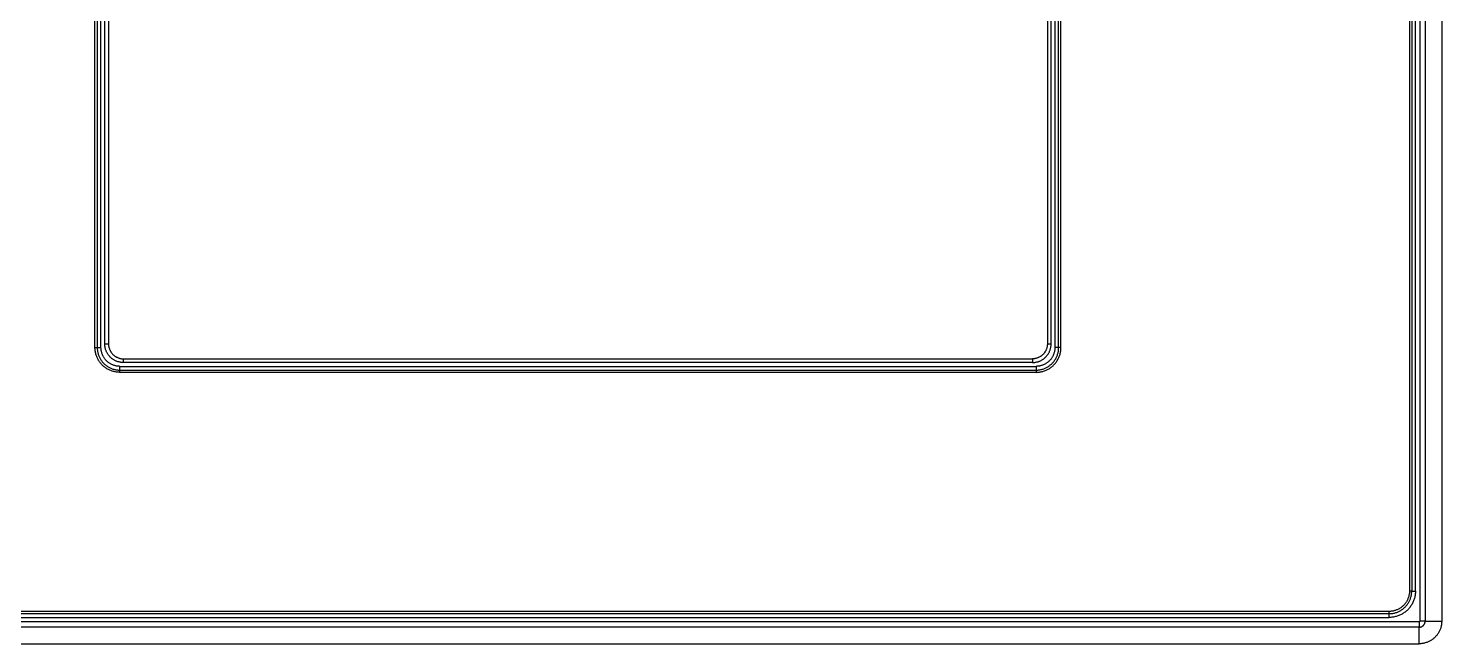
# Model space of a CAD drawing. Header units: millimetres. Extents: x 3033 to 5773, y 123 to 1487.
# Drawn here: x 3422.7 to 3610.8, y 474.6 to 556.5 of the extents above; entities that cross this region are included whole.
import ezdxf

# ---------------------------------------------------------------- set-up
doc = ezdxf.new("R2010")
doc.units = ezdxf.units.MM
doc.header["$MEASUREMENT"] = 0
doc.layers.add('LAYER 10', color=2, linetype='Continuous')

msp = doc.modelspace()

# ---------------------------------------------------------------- linework, layer by layer
at = {"layer": 'LAYER 10'}
for p, q in [((3607.93, 846.59), (3607.93, 477.59)), ((3608.63, 846.59), (3608.63, 477.59)), ((3610.84, 846.59), (3610.84, 477.59)), ((3606.54, 842.59), (3606.54, 481.59)), ((3606.84, 842.59), (3606.84, 481.59)), ((3607.34, 481.59), (3607.34, 842.59)), ((3431.54, 514.01), (3431.54, 653.01)), ((3431.84, 653.01), (3431.84, 514.01)), ((3432.34, 514.01), (3432.34, 653.01)), ((3559.34, 653.01), (3559.34, 514.01)), ((3559.84, 514.01), (3559.84, 653.01)), ((3560.14, 514.01), (3560.14, 653.01)), ((3432.84, 514.51), (3432.84, 652.51)), ((3433.34, 652.51), (3433.34, 514.51)), ((3558.34, 652.51), (3558.34, 514.51)), ((3558.84, 514.51), (3558.84, 652.51)), ((3431.54, 513.9), (3431.54, 514.01)), ((3431.54, 514.01), (3431.84, 514.01)), ((3431.55, 513.79), (3431.54, 513.9)), ((3431.56, 513.68), (3431.55, 513.79)), ((3431.84, 514.01), (3431.84, 513.91)), ((3431.84, 514.01), (3432.34, 514.01)), ((3431.84, 513.91), (3431.85, 513.81)), ((3431.85, 513.81), (3431.86, 513.71)), ((3432.34, 513.93), (3432.34, 514.01)), ((3432.35, 513.84), (3432.34, 513.93)), ((3432.35, 513.76), (3432.35, 513.84)), ((3432.36, 513.67), (3432.35, 513.76)), ((3432.84, 514.43), (3432.84, 514.51)), ((3432.84, 514.51), (3433.34, 514.51)), ((3432.85, 514.34), (3432.84, 514.43)), ((3432.85, 514.26), (3432.85, 514.34)), ((3432.86, 514.17), (3432.85, 514.26)), ((3432.88, 514.09), (3432.86, 514.17)), ((3432.89, 514.01), (3432.88, 514.09)), ((3432.91, 513.92), (3432.89, 514.01)), ((3432.93, 513.84), (3432.91, 513.92)), ((3432.96, 513.76), (3432.93, 513.84)), ((3432.99, 513.68), (3432.96, 513.76)), ((3433.34, 514.51), (3433.34, 514.45)), ((3433.34, 514.45), (3433.35, 514.38)), ((3433.35, 514.38), (3433.35, 514.31)), ((3433.35, 514.31), (3433.36, 514.24)), ((3433.36, 514.24), (3433.37, 514.17)), ((3433.37, 514.17), (3433.38, 514.11)), ((3433.38, 514.11), (3433.4, 514.04)), ((3433.4, 514.04), (3433.42, 513.97)), ((3433.42, 513.97), (3433.43, 513.91)), ((3433.43, 513.91), (3433.46, 513.84)), ((3433.46, 513.84), (3433.48, 513.78)), ((3433.48, 513.78), (3433.51, 513.72)), ((3558.2, 513.78), (3558.18, 513.72)), ((3558.23, 513.84), (3558.2, 513.78)), ((3558.25, 513.91), (3558.23, 513.84)), ((3558.27, 513.97), (3558.25, 513.91)), ((3558.28, 514.04), (3558.27, 513.97)), ((3558.3, 514.11), (3558.28, 514.04)), ((3558.31, 514.17), (3558.3, 514.11)), ((3558.32, 514.24), (3558.31, 514.17)), ((3558.33, 514.31), (3558.32, 514.24)), ((3558.34, 514.38), (3558.33, 514.31)), ((3558.34, 514.51), (3558.84, 514.51)), ((3558.34, 514.51), (3558.34, 514.45)), ((3558.34, 514.45), (3558.34, 514.38)), ((3558.7, 513.68), (3558.72, 513.76)), ((3558.72, 513.76), (3558.75, 513.84)), ((3558.75, 513.84), (3558.77, 513.92)), ((3558.77, 513.92), (3558.79, 514.01)), ((3558.79, 514.01), (3558.8, 514.09)), ((3558.8, 514.09), (3558.82, 514.17)), ((3558.82, 514.17), (3558.83, 514.26)), ((3558.83, 514.26), (3558.84, 514.34)), ((3558.84, 514.43), (3558.84, 514.51)), ((3558.84, 514.34), (3558.84, 514.43)), ((3559.33, 513.76), (3559.32, 513.67)), ((3559.34, 513.84), (3559.33, 513.76)), ((3559.34, 514.01), (3559.34, 513.93)), ((3559.84, 514.01), (3559.34, 514.01)), ((3559.34, 513.93), (3559.34, 513.84)), ((3559.83, 513.81), (3559.84, 513.91)), ((3559.83, 513.71), (3559.83, 513.81)), ((3559.84, 513.91), (3559.84, 514.01)), ((3560.14, 514.01), (3559.84, 514.01)), ((3560.12, 513.68), (3560.13, 513.79)), ((3560.13, 513.79), (3560.14, 513.9)), ((3560.14, 513.9), (3560.14, 514.01)), ((3431.57, 513.56), (3431.56, 513.68)), ((3431.59, 513.45), (3431.57, 513.56)), ((3431.61, 513.34), (3431.59, 513.45)), ((3431.64, 513.23), (3431.61, 513.34)), ((3431.66, 513.12), (3431.64, 513.23)), ((3431.7, 513.02), (3431.66, 513.12)), ((3431.73, 512.91), (3431.7, 513.02)), ((3431.77, 512.8), (3431.73, 512.91)), ((3431.81, 512.7), (3431.77, 512.8)), ((3431.86, 512.6), (3431.81, 512.7)), ((3431.86, 513.71), (3431.87, 513.61)), ((3431.91, 512.5), (3431.86, 512.6)), ((3431.87, 513.61), (3431.88, 513.5)), ((3431.88, 513.5), (3431.9, 513.4)), ((3431.9, 513.4), (3431.93, 513.3)), ((3431.96, 512.4), (3431.91, 512.5)), ((3431.93, 513.3), (3431.95, 513.2)), ((3431.95, 513.2), (3431.98, 513.11)), ((3432.02, 512.3), (3431.96, 512.4)), ((3431.98, 513.11), (3432.01, 513.01)), ((3432.01, 513.01), (3432.05, 512.91)), ((3432.08, 512.2), (3432.02, 512.3)), ((3432.05, 512.91), (3432.09, 512.82)), ((3432.15, 512.11), (3432.08, 512.2)), ((3432.09, 512.82), (3432.13, 512.73)), ((3432.13, 512.73), (3432.18, 512.63)), ((3432.21, 512.02), (3432.15, 512.11)), ((3432.18, 512.63), (3432.23, 512.54)), ((3432.28, 511.93), (3432.21, 512.02)), ((3432.23, 512.54), (3432.28, 512.46)), ((3432.28, 512.46), (3432.33, 512.37)), ((3432.35, 511.85), (3432.28, 511.93)), ((3432.33, 512.37), (3432.39, 512.28)), ((3432.38, 513.59), (3432.36, 513.67)), ((3432.39, 513.51), (3432.38, 513.59)), ((3432.41, 513.42), (3432.39, 513.51)), ((3432.39, 512.28), (3432.45, 512.2)), ((3432.43, 513.34), (3432.41, 513.42)), ((3432.46, 513.26), (3432.43, 513.34)), ((3432.45, 512.2), (3432.51, 512.12)), ((3432.49, 513.18), (3432.46, 513.26)), ((3432.52, 513.1), (3432.49, 513.18)), ((3432.51, 512.12), (3432.58, 512.04)), ((3432.55, 513.02), (3432.52, 513.1)), ((3432.58, 512.94), (3432.55, 513.02)), ((3432.62, 512.86), (3432.58, 512.94)), ((3432.58, 512.04), (3432.65, 511.97)), ((3432.66, 512.79), (3432.62, 512.86)), ((3432.65, 511.97), (3432.72, 511.89)), ((3432.71, 512.72), (3432.66, 512.79)), ((3432.75, 512.64), (3432.71, 512.72)), ((3432.72, 511.89), (3432.79, 511.82)), ((3432.8, 512.57), (3432.75, 512.64)), ((3432.85, 512.5), (3432.8, 512.57)), ((3432.9, 512.44), (3432.85, 512.5)), ((3432.96, 512.37), (3432.9, 512.44)), ((3433.01, 512.31), (3432.96, 512.37)), ((3433.02, 513.6), (3432.99, 513.68)), ((3433.07, 512.25), (3433.01, 512.31)), ((3433.05, 513.52), (3433.02, 513.6)), ((3433.08, 513.44), (3433.05, 513.52)), ((3433.13, 512.19), (3433.07, 512.25)), ((3433.12, 513.36), (3433.08, 513.44)), ((3433.16, 513.29), (3433.12, 513.36)), ((3433.2, 512.13), (3433.13, 512.19)), ((3433.21, 513.22), (3433.16, 513.29)), ((3433.26, 512.07), (3433.2, 512.13)), ((3433.25, 513.14), (3433.21, 513.22)), ((3433.3, 513.07), (3433.25, 513.14)), ((3433.33, 512.02), (3433.26, 512.07)), ((3433.35, 513), (3433.3, 513.07)), ((3433.4, 511.97), (3433.33, 512.02)), ((3433.4, 512.94), (3433.35, 513)), ((3433.46, 512.87), (3433.4, 512.94)), ((3433.47, 511.92), (3433.4, 511.97)), ((3433.51, 512.81), (3433.46, 512.87)), ((3433.54, 511.88), (3433.47, 511.92)), ((3433.51, 513.72), (3433.54, 513.66)), ((3433.57, 512.75), (3433.51, 512.81)), ((3433.54, 513.66), (3433.57, 513.59)), ((3433.62, 511.83), (3433.54, 511.88)), ((3433.57, 513.59), (3433.6, 513.53)), ((3433.63, 512.69), (3433.57, 512.75)), ((3433.6, 513.53), (3433.63, 513.47)), ((3433.63, 513.47), (3433.67, 513.42)), ((3433.7, 512.63), (3433.63, 512.69)), ((3433.67, 513.42), (3433.71, 513.36)), ((3433.76, 512.57), (3433.7, 512.63)), ((3433.71, 513.36), (3433.75, 513.31)), ((3433.75, 513.31), (3433.79, 513.25)), ((3433.83, 512.52), (3433.76, 512.57)), ((3433.79, 513.25), (3433.83, 513.2)), ((3433.83, 513.2), (3433.88, 513.15)), ((3433.9, 512.47), (3433.83, 512.52)), ((3433.88, 513.15), (3433.93, 513.1)), ((3433.97, 512.42), (3433.9, 512.47)), ((3433.93, 513.1), (3433.98, 513.05)), ((3434.04, 512.38), (3433.97, 512.42)), ((3433.98, 513.05), (3434.03, 513.01)), ((3434.03, 513.01), (3434.08, 512.96)), ((3434.12, 512.33), (3434.04, 512.38)), ((3434.08, 512.96), (3434.13, 512.92)), ((3434.19, 512.29), (3434.12, 512.33)), ((3434.13, 512.92), (3434.19, 512.88)), ((3434.19, 512.88), (3434.24, 512.84)), ((3434.27, 512.26), (3434.19, 512.29)), ((3434.24, 512.84), (3434.3, 512.81)), ((3434.35, 512.22), (3434.27, 512.26)), ((3434.3, 512.81), (3434.36, 512.77)), ((3434.42, 512.19), (3434.35, 512.22)), ((3434.36, 512.77), (3434.42, 512.74)), ((3434.42, 512.74), (3434.48, 512.71)), ((3434.5, 512.16), (3434.42, 512.19)), ((3434.48, 512.71), (3434.54, 512.68)), ((3434.58, 512.13), (3434.5, 512.16)), ((3434.54, 512.68), (3434.61, 512.65)), ((3434.67, 512.11), (3434.58, 512.13)), ((3434.61, 512.65), (3434.67, 512.63)), ((3434.67, 512.63), (3434.74, 512.61)), ((3434.75, 512.09), (3434.67, 512.11)), ((3434.74, 512.61), (3434.8, 512.59)), ((3434.83, 512.07), (3434.75, 512.09)), ((3434.8, 512.59), (3434.87, 512.57)), ((3434.92, 512.05), (3434.83, 512.07)), ((3434.87, 512.57), (3434.93, 512.56)), ((3435, 512.04), (3434.92, 512.05)), ((3434.93, 512.56), (3435, 512.54)), ((3435, 512.54), (3435.07, 512.53)), ((3435.09, 512.03), (3435, 512.04)), ((3435.07, 512.53), (3435.14, 512.52)), ((3435.17, 512.02), (3435.09, 512.03)), ((3435.14, 512.52), (3435.2, 512.52)), ((3435.26, 512.02), (3435.17, 512.02)), ((3435.2, 512.52), (3435.27, 512.52)), ((3435.34, 512.01), (3435.26, 512.02)), ((3435.27, 512.52), (3435.34, 512.51)), ((3435.34, 512.51), (3556.34, 512.51)), ((3435.34, 512.01), (3435.34, 512.51)), ((3556.34, 512.01), (3435.34, 512.01)), ((3556.41, 512.52), (3556.34, 512.51)), ((3556.34, 512.51), (3556.34, 512.01)), ((3556.34, 512.01), (3556.43, 512.02)), ((3556.48, 512.52), (3556.41, 512.52)), ((3556.43, 512.02), (3556.51, 512.02)), ((3556.55, 512.52), (3556.48, 512.52)), ((3556.51, 512.02), (3556.6, 512.03)), ((3556.61, 512.53), (3556.55, 512.52)), ((3556.6, 512.03), (3556.68, 512.04)), ((3556.68, 512.54), (3556.61, 512.53)), ((3556.75, 512.56), (3556.68, 512.54)), ((3556.68, 512.04), (3556.77, 512.05)), ((3556.81, 512.57), (3556.75, 512.56)), ((3556.77, 512.05), (3556.85, 512.07)), ((3556.88, 512.59), (3556.81, 512.57)), ((3556.85, 512.07), (3556.93, 512.09)), ((3556.95, 512.61), (3556.88, 512.59)), ((3556.93, 512.09), (3557.02, 512.11)), ((3557.01, 512.63), (3556.95, 512.61)), ((3557.07, 512.65), (3557.01, 512.63)), ((3557.02, 512.11), (3557.1, 512.13)), ((3557.14, 512.68), (3557.07, 512.65)), ((3557.1, 512.13), (3557.18, 512.16)), ((3557.2, 512.71), (3557.14, 512.68)), ((3557.18, 512.16), (3557.26, 512.19)), ((3557.26, 512.74), (3557.2, 512.71)), ((3557.32, 512.77), (3557.26, 512.74)), ((3557.26, 512.19), (3557.34, 512.22)), ((3557.38, 512.81), (3557.32, 512.77)), ((3557.34, 512.22), (3557.41, 512.26)), ((3557.44, 512.84), (3557.38, 512.81)), ((3557.41, 512.26), (3557.49, 512.29)), ((3557.49, 512.88), (3557.44, 512.84)), ((3557.55, 512.92), (3557.49, 512.88)), ((3557.49, 512.29), (3557.57, 512.33)), ((3557.6, 512.96), (3557.55, 512.92)), ((3557.57, 512.33), (3557.64, 512.38)), ((3557.66, 513.01), (3557.6, 512.96)), ((3557.64, 512.38), (3557.71, 512.42)), ((3557.71, 513.05), (3557.66, 513.01)), ((3557.76, 513.1), (3557.71, 513.05)), ((3557.71, 512.42), (3557.78, 512.47)), ((3557.8, 513.15), (3557.76, 513.1)), ((3557.78, 512.47), (3557.85, 512.52)), ((3557.85, 513.2), (3557.8, 513.15)), ((3557.89, 513.25), (3557.85, 513.2)), ((3557.85, 512.52), (3557.92, 512.57)), ((3557.93, 513.31), (3557.89, 513.25)), ((3557.92, 512.57), (3557.98, 512.63)), ((3557.98, 513.36), (3557.93, 513.31)), ((3558.01, 513.42), (3557.98, 513.36)), ((3557.98, 512.63), (3558.05, 512.69)), ((3558.05, 513.47), (3558.01, 513.42)), ((3558.08, 513.53), (3558.05, 513.47)), ((3558.05, 512.69), (3558.11, 512.75)), ((3558.14, 511.88), (3558.07, 511.83)), ((3558.12, 513.59), (3558.08, 513.53)), ((3558.11, 512.75), (3558.17, 512.81)), ((3558.15, 513.66), (3558.12, 513.59)), ((3558.21, 511.92), (3558.14, 511.88)), ((3558.18, 513.72), (3558.15, 513.66)), ((3558.17, 512.81), (3558.23, 512.87)), ((3558.28, 511.97), (3558.21, 511.92)), ((3558.23, 512.87), (3558.28, 512.94)), ((3558.28, 512.94), (3558.33, 513)), ((3558.35, 512.02), (3558.28, 511.97)), ((3558.33, 513), (3558.38, 513.07)), ((3558.42, 512.07), (3558.35, 512.02)), ((3558.38, 513.07), (3558.43, 513.14)), ((3558.48, 512.13), (3558.42, 512.07)), ((3558.43, 513.14), (3558.48, 513.22)), ((3558.48, 513.22), (3558.52, 513.29)), ((3558.55, 512.19), (3558.48, 512.13)), ((3558.52, 513.29), (3558.56, 513.36)), ((3558.61, 512.25), (3558.55, 512.19)), ((3558.56, 513.36), (3558.6, 513.44)), ((3558.6, 513.44), (3558.63, 513.52)), ((3558.67, 512.31), (3558.61, 512.25)), ((3558.63, 513.52), (3558.67, 513.6)), ((3558.67, 513.6), (3558.7, 513.68)), ((3558.73, 512.37), (3558.67, 512.31)), ((3558.78, 512.44), (3558.73, 512.37)), ((3558.83, 512.5), (3558.78, 512.44)), ((3558.88, 512.57), (3558.83, 512.5)), ((3558.93, 512.64), (3558.88, 512.57)), ((3558.89, 511.82), (3558.96, 511.89)), ((3558.98, 512.72), (3558.93, 512.64)), ((3558.96, 511.89), (3559.03, 511.97)), ((3559.02, 512.79), (3558.98, 512.72)), ((3559.06, 512.86), (3559.02, 512.79)), ((3559.03, 511.97), (3559.1, 512.04)), ((3559.1, 512.94), (3559.06, 512.86)), ((3559.13, 513.02), (3559.1, 512.94)), ((3559.1, 512.04), (3559.17, 512.12)), ((3559.17, 513.1), (3559.13, 513.02)), ((3559.2, 513.18), (3559.17, 513.1)), ((3559.17, 512.12), (3559.23, 512.2)), ((3559.22, 513.26), (3559.2, 513.18)), ((3559.25, 513.34), (3559.22, 513.26)), ((3559.23, 512.2), (3559.29, 512.28)), ((3559.27, 513.42), (3559.25, 513.34)), ((3559.29, 513.51), (3559.27, 513.42)), ((3559.3, 513.59), (3559.29, 513.51)), ((3559.29, 512.28), (3559.35, 512.37)), ((3559.32, 513.67), (3559.3, 513.59)), ((3559.33, 511.85), (3559.4, 511.93)), ((3559.35, 512.37), (3559.4, 512.46)), ((3559.4, 512.46), (3559.46, 512.54)), ((3559.4, 511.93), (3559.47, 512.02)), ((3559.46, 512.54), (3559.5, 512.63)), ((3559.47, 512.02), (3559.54, 512.11)), ((3559.5, 512.63), (3559.55, 512.73)), ((3559.54, 512.11), (3559.6, 512.2)), ((3559.55, 512.73), (3559.59, 512.82)), ((3559.59, 512.82), (3559.63, 512.91)), ((3559.6, 512.2), (3559.66, 512.3)), ((3559.63, 512.91), (3559.67, 513.01)), ((3559.66, 512.3), (3559.72, 512.4)), ((3559.67, 513.01), (3559.7, 513.11)), ((3559.7, 513.11), (3559.73, 513.2)), ((3559.72, 512.4), (3559.77, 512.5)), ((3559.73, 513.2), (3559.76, 513.3)), ((3559.76, 513.3), (3559.78, 513.4)), ((3559.77, 512.5), (3559.82, 512.6)), ((3559.78, 513.4), (3559.8, 513.5)), ((3559.8, 513.5), (3559.81, 513.61)), ((3559.81, 513.61), (3559.83, 513.71)), ((3559.82, 512.6), (3559.87, 512.7)), ((3559.87, 512.7), (3559.91, 512.8)), ((3559.91, 512.8), (3559.95, 512.91)), ((3559.95, 512.91), (3559.99, 513.02)), ((3559.99, 513.02), (3560.02, 513.12)), ((3560.02, 513.12), (3560.05, 513.23)), ((3560.05, 513.23), (3560.07, 513.34)), ((3560.07, 513.34), (3560.09, 513.45)), ((3560.09, 513.45), (3560.11, 513.56)), ((3560.11, 513.56), (3560.12, 513.68)), ((3432.43, 511.76), (3432.35, 511.85)), ((3432.51, 511.68), (3432.43, 511.76)), ((3432.59, 511.6), (3432.51, 511.68)), ((3432.67, 511.53), (3432.59, 511.6)), ((3432.76, 511.45), (3432.67, 511.53)), ((3432.85, 511.38), (3432.76, 511.45)), ((3432.79, 511.82), (3432.87, 511.75)), ((3432.94, 511.32), (3432.85, 511.38)), ((3432.87, 511.75), (3432.95, 511.69)), ((3433.03, 511.25), (3432.94, 511.32)), ((3432.95, 511.69), (3433.03, 511.62)), ((3433.03, 511.62), (3433.11, 511.56)), ((3433.13, 511.19), (3433.03, 511.25)), ((3433.11, 511.56), (3433.2, 511.51)), ((3433.22, 511.14), (3433.13, 511.19)), ((3433.2, 511.51), (3433.28, 511.45)), ((3433.32, 511.08), (3433.22, 511.14)), ((3433.28, 511.45), (3433.37, 511.4)), ((3433.42, 511.03), (3433.32, 511.08)), ((3433.37, 511.4), (3433.46, 511.35)), ((3433.53, 510.99), (3433.42, 511.03)), ((3433.46, 511.35), (3433.55, 511.3)), ((3433.63, 510.94), (3433.53, 510.99)), ((3433.55, 511.3), (3433.65, 511.26)), ((3433.69, 511.79), (3433.62, 511.83)), ((3433.74, 510.9), (3433.63, 510.94)), ((3433.65, 511.26), (3433.74, 511.22)), ((3433.77, 511.76), (3433.69, 511.79)), ((3433.74, 511.22), (3433.84, 511.19)), ((3433.84, 510.87), (3433.74, 510.9)), ((3433.85, 511.72), (3433.77, 511.76)), ((3433.84, 511.19), (3433.93, 511.15)), ((3433.95, 510.84), (3433.84, 510.87)), ((3433.92, 511.69), (3433.85, 511.72)), ((3434, 511.66), (3433.92, 511.69)), ((3433.93, 511.15), (3434.03, 511.13)), ((3434.06, 510.81), (3433.95, 510.84)), ((3434.08, 511.63), (3434, 511.66)), ((3434.03, 511.13), (3434.13, 511.1)), ((3434.17, 510.78), (3434.06, 510.81)), ((3434.17, 511.61), (3434.08, 511.63)), ((3434.13, 511.1), (3434.23, 511.08)), ((3434.25, 511.59), (3434.17, 511.61)), ((3434.28, 510.76), (3434.17, 510.78)), ((3434.23, 511.08), (3434.33, 511.06)), ((3434.33, 511.57), (3434.25, 511.59)), ((3434.39, 510.74), (3434.28, 510.76)), ((3434.42, 511.55), (3434.33, 511.57)), ((3434.33, 511.06), (3434.43, 511.04)), ((3434.5, 510.73), (3434.39, 510.74)), ((3434.5, 511.54), (3434.42, 511.55)), ((3434.43, 511.04), (3434.53, 511.03)), ((3434.59, 511.53), (3434.5, 511.54)), ((3434.62, 510.72), (3434.5, 510.73)), ((3434.53, 511.03), (3434.64, 511.02)), ((3434.67, 511.52), (3434.59, 511.53)), ((3434.73, 510.72), (3434.62, 510.72)), ((3434.64, 511.02), (3434.74, 511.02)), ((3434.76, 511.52), (3434.67, 511.52)), ((3434.84, 510.71), (3434.73, 510.72)), ((3434.74, 511.02), (3434.84, 511.01)), ((3434.84, 511.51), (3434.76, 511.52)), ((3434.84, 511.01), (3434.84, 511.51)), ((3434.84, 511.51), (3556.84, 511.51)), ((3434.84, 510.71), (3434.84, 511.01)), ((3434.84, 511.01), (3556.84, 511.01)), ((3556.84, 510.71), (3434.84, 510.71)), ((3556.93, 511.52), (3556.84, 511.51)), ((3556.84, 511.51), (3556.84, 511.01)), ((3556.84, 511.01), (3556.94, 511.02)), ((3556.84, 511.01), (3556.84, 510.71)), ((3556.84, 510.71), (3556.95, 510.72)), ((3557.01, 511.52), (3556.93, 511.52)), ((3556.94, 511.02), (3557.05, 511.02)), ((3556.95, 510.72), (3557.07, 510.72)), ((3557.1, 511.53), (3557.01, 511.52)), ((3557.05, 511.02), (3557.15, 511.03)), ((3557.07, 510.72), (3557.18, 510.73)), ((3557.18, 511.54), (3557.1, 511.53)), ((3557.15, 511.03), (3557.25, 511.04)), ((3557.27, 511.55), (3557.18, 511.54)), ((3557.18, 510.73), (3557.29, 510.74)), ((3557.25, 511.04), (3557.35, 511.06)), ((3557.35, 511.57), (3557.27, 511.55)), ((3557.29, 510.74), (3557.4, 510.76)), ((3557.43, 511.59), (3557.35, 511.57)), ((3557.35, 511.06), (3557.45, 511.08)), ((3557.4, 510.76), (3557.51, 510.78)), ((3557.52, 511.61), (3557.43, 511.59)), ((3557.45, 511.08), (3557.55, 511.1)), ((3557.51, 510.78), (3557.62, 510.81)), ((3557.6, 511.63), (3557.52, 511.61)), ((3557.55, 511.1), (3557.65, 511.13)), ((3557.68, 511.66), (3557.6, 511.63)), ((3557.62, 510.81), (3557.73, 510.84)), ((3557.65, 511.13), (3557.75, 511.15)), ((3557.76, 511.69), (3557.68, 511.66)), ((3557.73, 510.84), (3557.84, 510.87)), ((3557.75, 511.15), (3557.85, 511.19)), ((3557.84, 511.72), (3557.76, 511.69)), ((3557.91, 511.76), (3557.84, 511.72)), ((3557.84, 510.87), (3557.95, 510.9)), ((3557.85, 511.19), (3557.94, 511.22)), ((3557.99, 511.79), (3557.91, 511.76)), ((3557.94, 511.22), (3558.04, 511.26)), ((3557.95, 510.9), (3558.05, 510.94)), ((3558.07, 511.83), (3557.99, 511.79)), ((3558.04, 511.26), (3558.13, 511.3)), ((3558.05, 510.94), (3558.16, 510.99)), ((3558.13, 511.3), (3558.22, 511.35)), ((3558.16, 510.99), (3558.26, 511.03)), ((3558.22, 511.35), (3558.31, 511.4)), ((3558.26, 511.03), (3558.36, 511.08)), ((3558.31, 511.4), (3558.4, 511.45)), ((3558.36, 511.08), (3558.46, 511.14)), ((3558.4, 511.45), (3558.49, 511.51)), ((3558.46, 511.14), (3558.56, 511.19)), ((3558.49, 511.51), (3558.57, 511.56)), ((3558.56, 511.19), (3558.65, 511.25)), ((3558.57, 511.56), (3558.65, 511.62)), ((3558.65, 511.62), (3558.73, 511.69)), ((3558.65, 511.25), (3558.74, 511.32)), ((3558.73, 511.69), (3558.81, 511.75)), ((3558.74, 511.32), (3558.84, 511.38)), ((3558.81, 511.75), (3558.89, 511.82)), ((3558.84, 511.38), (3558.92, 511.45)), ((3558.92, 511.45), (3559.01, 511.53)), ((3559.01, 511.53), (3559.09, 511.6)), ((3559.09, 511.6), (3559.17, 511.68)), ((3559.17, 511.68), (3559.25, 511.76)), ((3559.25, 511.76), (3559.33, 511.85)), ((3605.94, 479.88), (3605.88, 479.81)), ((3605.99, 479.96), (3605.94, 479.88)), ((3606.05, 480.03), (3605.99, 479.96)), ((3606.1, 480.11), (3606.05, 480.03)), ((3606.15, 480.18), (3606.1, 480.11)), ((3606.19, 480.26), (3606.15, 480.18)), ((3606.24, 480.34), (3606.19, 480.26)), ((3606.28, 480.43), (3606.24, 480.34)), ((3606.32, 480.51), (3606.28, 480.43)), ((3606.29, 479.86), (3606.35, 479.94)), ((3606.35, 480.6), (3606.32, 480.51)), ((3606.39, 480.68), (3606.35, 480.6)), ((3606.35, 479.94), (3606.4, 480.03)), ((3606.41, 480.77), (3606.39, 480.68)), ((3606.4, 480.03), (3606.46, 480.12)), ((3606.44, 480.86), (3606.41, 480.77)), ((3606.46, 480.95), (3606.44, 480.86)), ((3606.48, 481.04), (3606.46, 480.95)), ((3606.46, 480.12), (3606.5, 480.21)), ((3606.5, 481.13), (3606.48, 481.04)), ((3606.52, 481.22), (3606.5, 481.13)), ((3606.5, 480.21), (3606.55, 480.3)), ((3606.53, 481.31), (3606.52, 481.22)), ((3606.54, 481.49), (3606.53, 481.4)), ((3606.53, 481.4), (3606.53, 481.31)), ((3606.84, 481.59), (3606.54, 481.59)), ((3606.54, 481.59), (3606.54, 481.49)), ((3606.55, 480.3), (3606.59, 480.39)), ((3606.59, 480.39), (3606.63, 480.49)), ((3606.63, 480.49), (3606.67, 480.58)), ((3606.67, 480.58), (3606.7, 480.68)), ((3606.7, 480.68), (3606.73, 480.78)), ((3606.73, 480.78), (3606.76, 480.88)), ((3606.76, 480.88), (3606.78, 480.98)), ((3606.78, 480.98), (3606.8, 481.08)), ((3606.8, 481.08), (3606.81, 481.18)), ((3606.81, 481.18), (3606.83, 481.28)), ((3606.83, 481.38), (3606.84, 481.48)), ((3606.83, 481.28), (3606.83, 481.38)), ((3606.89, 479.87), (3606.83, 479.77)), ((3606.84, 481.48), (3606.84, 481.59)), ((3606.84, 481.59), (3607.34, 481.59)), ((3606.95, 479.98), (3606.89, 479.87)), ((3607, 480.08), (3606.95, 479.98)), ((3607.05, 480.19), (3607, 480.08)), ((3607.1, 480.3), (3607.05, 480.19)), ((3607.14, 480.41), (3607.1, 480.3)), ((3607.18, 480.53), (3607.14, 480.41)), ((3607.21, 480.64), (3607.18, 480.53)), ((3607.24, 480.76), (3607.21, 480.64)), ((3607.27, 480.87), (3607.24, 480.76)), ((3607.29, 480.99), (3607.27, 480.87)), ((3607.31, 481.11), (3607.29, 480.99)), ((3607.32, 481.23), (3607.31, 481.11)), ((3607.33, 481.35), (3607.32, 481.23)), ((3607.34, 481.47), (3607.33, 481.35)), ((3607.34, 481.59), (3607.34, 481.47)), ((3603.84, 478.89), (3387.84, 478.89)), ((3387.84, 478.59), (3603.84, 478.59)), ((3387.84, 478.09), (3603.84, 478.09)), ((3603.93, 478.89), (3603.84, 478.89)), ((3603.84, 478.59), (3603.84, 478.89)), ((3603.84, 478.09), (3603.84, 478.59)), ((3603.84, 478.59), (3603.94, 478.59)), ((3603.96, 478.09), (3603.84, 478.09)), ((3604.03, 478.89), (3603.93, 478.89)), ((3603.94, 478.59), (3604.05, 478.59)), ((3604.08, 478.1), (3603.96, 478.09)), ((3604.12, 478.9), (3604.03, 478.89)), ((3604.05, 478.59), (3604.15, 478.6)), ((3604.2, 478.11), (3604.08, 478.1)), ((3604.21, 478.91), (3604.12, 478.9)), ((3604.15, 478.6), (3604.25, 478.62)), ((3604.32, 478.12), (3604.2, 478.11)), ((3604.3, 478.93), (3604.21, 478.91)), ((3604.25, 478.62), (3604.35, 478.63)), ((3604.39, 478.94), (3604.3, 478.93)), ((3604.44, 478.14), (3604.32, 478.12)), ((3604.35, 478.63), (3604.45, 478.65)), ((3604.48, 478.96), (3604.39, 478.94)), ((3604.55, 478.16), (3604.44, 478.14)), ((3604.45, 478.65), (3604.55, 478.67)), ((3604.57, 478.99), (3604.48, 478.96)), ((3604.55, 478.67), (3604.65, 478.7)), ((3604.67, 478.19), (3604.55, 478.16)), ((3604.66, 479.01), (3604.57, 478.99)), ((3604.65, 478.7), (3604.75, 478.73)), ((3604.75, 479.04), (3604.66, 479.01)), ((3604.79, 478.22), (3604.67, 478.19)), ((3604.83, 479.08), (3604.75, 479.04)), ((3604.75, 478.73), (3604.85, 478.76)), ((3604.9, 478.25), (3604.79, 478.22)), ((3604.92, 479.11), (3604.83, 479.08)), ((3604.85, 478.76), (3604.94, 478.8)), ((3605.01, 478.29), (3604.9, 478.25)), ((3605, 479.15), (3604.92, 479.11)), ((3604.94, 478.8), (3605.04, 478.84)), ((3605.08, 479.19), (3605, 479.15)), ((3605.13, 478.33), (3605.01, 478.29)), ((3605.04, 478.84), (3605.13, 478.88)), ((3605.16, 479.23), (3605.08, 479.19)), ((3605.13, 478.88), (3605.22, 478.92)), ((3605.24, 478.38), (3605.13, 478.33)), ((3605.24, 479.28), (3605.16, 479.23)), ((3605.22, 478.92), (3605.31, 478.97)), ((3605.32, 479.33), (3605.24, 479.28)), ((3605.34, 478.43), (3605.24, 478.38)), ((3605.31, 478.97), (3605.4, 479.02)), ((3605.4, 479.38), (3605.32, 479.33)), ((3605.45, 478.48), (3605.34, 478.43)), ((3605.47, 479.44), (3605.4, 479.38)), ((3605.4, 479.02), (3605.49, 479.08)), ((3605.56, 478.54), (3605.45, 478.48)), ((3605.55, 479.49), (3605.47, 479.44)), ((3605.49, 479.08), (3605.57, 479.14)), ((3605.62, 479.55), (3605.55, 479.49)), ((3605.66, 478.6), (3605.56, 478.54)), ((3605.57, 479.14), (3605.65, 479.2)), ((3605.68, 479.61), (3605.62, 479.55)), ((3605.65, 479.2), (3605.73, 479.26)), ((3605.76, 478.66), (3605.66, 478.6)), ((3605.75, 479.68), (3605.68, 479.61)), ((3605.73, 479.26), (3605.81, 479.33)), ((3605.81, 479.74), (3605.75, 479.68)), ((3605.86, 478.73), (3605.76, 478.66)), ((3605.88, 479.81), (3605.81, 479.74)), ((3605.81, 479.33), (3605.89, 479.39)), ((3605.96, 478.8), (3605.86, 478.73)), ((3605.89, 479.39), (3605.96, 479.47)), ((3605.96, 479.47), (3606.03, 479.54)), ((3606.05, 478.87), (3605.96, 478.8)), ((3606.03, 479.54), (3606.1, 479.62)), ((3606.14, 478.95), (3606.05, 478.87)), ((3606.1, 479.62), (3606.17, 479.69)), ((3606.23, 479.03), (3606.14, 478.95)), ((3606.17, 479.69), (3606.23, 479.77)), ((3606.23, 479.77), (3606.29, 479.86)), ((3606.32, 479.11), (3606.23, 479.03)), ((3606.4, 479.2), (3606.32, 479.11)), ((3606.48, 479.29), (3606.4, 479.2)), ((3606.56, 479.38), (3606.48, 479.29)), ((3606.63, 479.47), (3606.56, 479.38)), ((3606.7, 479.57), (3606.63, 479.47)), ((3606.77, 479.67), (3606.7, 479.57)), ((3606.83, 479.77), (3606.77, 479.67)), ((3607.84, 477.5), (3383.84, 477.5)), ((3607.84, 476.79), (3383.84, 476.79)), ((3607.85, 477.5), (3607.84, 477.5)), ((3607.84, 477.5), (3607.84, 477.5)), ((3607.84, 477.5), (3607.84, 476.79)), ((3607.84, 474.59), (3607.84, 476.79)), ((3607.84, 476.79), (3607.87, 476.79)), ((3607.86, 477.5), (3607.85, 477.5)), ((3607.85, 477.5), (3607.85, 477.5)), ((3607.85, 477.5), (3607.85, 477.5)), ((3607.87, 477.5), (3607.86, 477.5)), ((3607.86, 477.5), (3607.86, 477.5)), ((3607.86, 477.5), (3607.86, 477.5)), ((3607.88, 477.51), (3607.87, 477.51)), ((3607.87, 477.51), (3607.87, 477.51)), ((3607.87, 477.51), (3607.87, 477.51)), ((3607.87, 477.51), (3607.87, 477.5)), ((3607.87, 476.79), (3607.9, 476.8)), ((3607.89, 477.51), (3607.88, 477.51)), ((3607.88, 477.51), (3607.88, 477.51)), ((3607.88, 477.51), (3607.88, 477.51)), ((3607.88, 477.51), (3607.88, 477.51)), ((3607.9, 477.52), (3607.89, 477.52)), ((3607.89, 477.52), (3607.89, 477.52)), ((3607.89, 477.52), (3607.89, 477.52)), ((3607.89, 477.52), (3607.89, 477.51)), ((3607.91, 477.53), (3607.9, 477.53)), ((3607.9, 477.53), (3607.9, 477.53)), ((3607.9, 477.53), (3607.9, 477.52)), ((3607.9, 477.52), (3607.9, 477.52)), ((3607.9, 476.8), (3607.92, 476.8)), ((3607.92, 477.54), (3607.91, 477.54)), ((3607.91, 477.54), (3607.91, 477.54)), ((3607.91, 477.54), (3607.91, 477.54)), ((3607.91, 477.54), (3607.91, 477.53)), ((3607.91, 477.53), (3607.91, 477.53)), ((3607.91, 477.53), (3607.91, 477.53)), ((3607.93, 477.57), (3607.92, 477.57)), ((3607.92, 477.57), (3607.92, 477.56)), ((3607.92, 477.56), (3607.92, 477.56)), ((3607.92, 477.56), (3607.92, 477.56)), ((3607.92, 477.56), (3607.92, 477.55)), ((3607.92, 477.55), (3607.92, 477.55)), ((3607.92, 477.55), (3607.92, 477.55)), ((3607.92, 477.55), (3607.92, 477.55)), ((3607.92, 477.55), (3607.92, 477.54)), ((3607.92, 476.8), (3607.95, 476.8)), ((3608.63, 477.59), (3607.93, 477.59)), ((3607.93, 477.59), (3607.93, 477.58)), ((3607.93, 477.58), (3607.93, 477.58)), ((3607.93, 477.58), (3607.93, 477.58)), ((3607.93, 477.58), (3607.93, 477.58)), ((3607.93, 477.58), (3607.93, 477.57)), ((3607.93, 477.57), (3607.93, 477.57)), ((3607.95, 476.8), (3607.98, 476.81)), ((3607.98, 476.81), (3608, 476.81)), ((3608, 476.81), (3608.03, 476.82)), ((3608.03, 476.82), (3608.06, 476.82)), ((3608.06, 476.82), (3608.08, 476.83)), ((3608.08, 476.83), (3608.11, 476.84)), ((3608.11, 476.84), (3608.13, 476.85)), ((3608.13, 476.85), (3608.16, 476.86)), ((3608.16, 476.86), (3608.18, 476.87)), ((3608.18, 476.87), (3608.21, 476.88)), ((3608.21, 476.88), (3608.23, 476.9)), ((3608.23, 476.9), (3608.25, 476.91)), ((3608.25, 476.91), (3608.28, 476.92)), ((3608.28, 476.92), (3608.3, 476.94)), ((3608.3, 476.94), (3608.32, 476.96)), ((3608.32, 476.96), (3608.34, 476.97)), ((3608.34, 476.97), (3608.36, 476.99)), ((3608.36, 476.99), (3608.38, 477.01)), ((3608.38, 477.01), (3608.4, 477.03)), ((3608.4, 477.03), (3608.42, 477.05)), ((3608.42, 477.05), (3608.44, 477.07)), ((3608.44, 477.07), (3608.46, 477.09)), ((3608.46, 477.09), (3608.47, 477.11)), ((3608.47, 477.11), (3608.49, 477.13)), ((3608.49, 477.13), (3608.5, 477.15)), ((3608.5, 477.15), (3608.52, 477.18)), ((3608.52, 477.18), (3608.53, 477.2)), ((3608.53, 477.2), (3608.55, 477.22)), ((3608.55, 477.22), (3608.56, 477.25)), ((3608.56, 477.25), (3608.57, 477.27)), ((3608.57, 477.27), (3608.58, 477.3)), ((3608.58, 477.3), (3608.59, 477.32)), ((3608.59, 477.32), (3608.6, 477.35)), ((3608.6, 477.37), (3608.61, 477.4)), ((3608.6, 477.35), (3608.6, 477.37)), ((3608.61, 477.4), (3608.62, 477.43)), ((3608.62, 477.45), (3608.63, 477.48)), ((3608.62, 477.43), (3608.62, 477.45)), ((3608.63, 477.56), (3608.63, 477.59)), ((3608.63, 477.59), (3610.84, 477.59)), ((3608.63, 477.53), (3608.63, 477.56)), ((3608.63, 477.51), (3608.63, 477.53)), ((3608.63, 477.48), (3608.63, 477.51)), ((3610.46, 476.12), (3610.4, 476.03)), ((3610.51, 476.21), (3610.46, 476.12)), ((3610.55, 476.3), (3610.51, 476.21)), ((3610.59, 476.39), (3610.55, 476.3)), ((3610.63, 476.49), (3610.59, 476.39)), ((3610.67, 476.58), (3610.63, 476.49)), ((3610.7, 476.68), (3610.67, 476.58)), ((3610.73, 476.78), (3610.7, 476.68)), ((3610.76, 476.88), (3610.73, 476.78)), ((3610.78, 476.98), (3610.76, 476.88)), ((3610.8, 477.08), (3610.78, 476.98)), ((3610.81, 477.18), (3610.8, 477.08)), ((3610.83, 477.28), (3610.81, 477.18)), ((3610.84, 477.48), (3610.83, 477.38)), ((3610.83, 477.38), (3610.83, 477.28)), ((3610.84, 477.59), (3610.84, 477.48)), ((3383.84, 474.59), (3607.84, 474.59)), ((3607.94, 474.59), (3607.84, 474.59)), ((3608.05, 474.59), (3607.94, 474.59)), ((3608.15, 474.6), (3608.05, 474.59)), ((3608.25, 474.61), (3608.15, 474.6)), ((3608.35, 474.63), (3608.25, 474.61)), ((3608.45, 474.65), (3608.35, 474.63)), ((3608.55, 474.67), (3608.45, 474.65)), ((3608.65, 474.7), (3608.55, 474.67)), ((3608.75, 474.73), (3608.65, 474.7)), ((3608.85, 474.76), (3608.75, 474.73)), ((3608.94, 474.8), (3608.85, 474.76)), ((3609.04, 474.84), (3608.94, 474.8)), ((3609.13, 474.88), (3609.04, 474.84)), ((3609.22, 474.92), (3609.13, 474.88)), ((3609.31, 474.97), (3609.22, 474.92)), ((3609.4, 475.02), (3609.31, 474.97)), ((3609.49, 475.08), (3609.4, 475.02)), ((3609.57, 475.14), (3609.49, 475.08)), ((3609.65, 475.2), (3609.57, 475.14)), ((3609.73, 475.26), (3609.65, 475.2)), ((3609.81, 475.33), (3609.73, 475.26)), ((3609.89, 475.39), (3609.81, 475.33)), ((3609.96, 475.47), (3609.89, 475.39)), ((3610.03, 475.54), (3609.96, 475.47)), ((3610.1, 475.62), (3610.03, 475.54)), ((3610.17, 475.69), (3610.1, 475.62)), ((3610.23, 475.77), (3610.17, 475.69)), ((3610.29, 475.86), (3610.23, 475.77)), ((3610.35, 475.94), (3610.29, 475.86)), ((3610.4, 476.03), (3610.35, 475.94))]:
    msp.add_line(p, q, dxfattribs=at)

doc.saveas('drawing.dxf')
